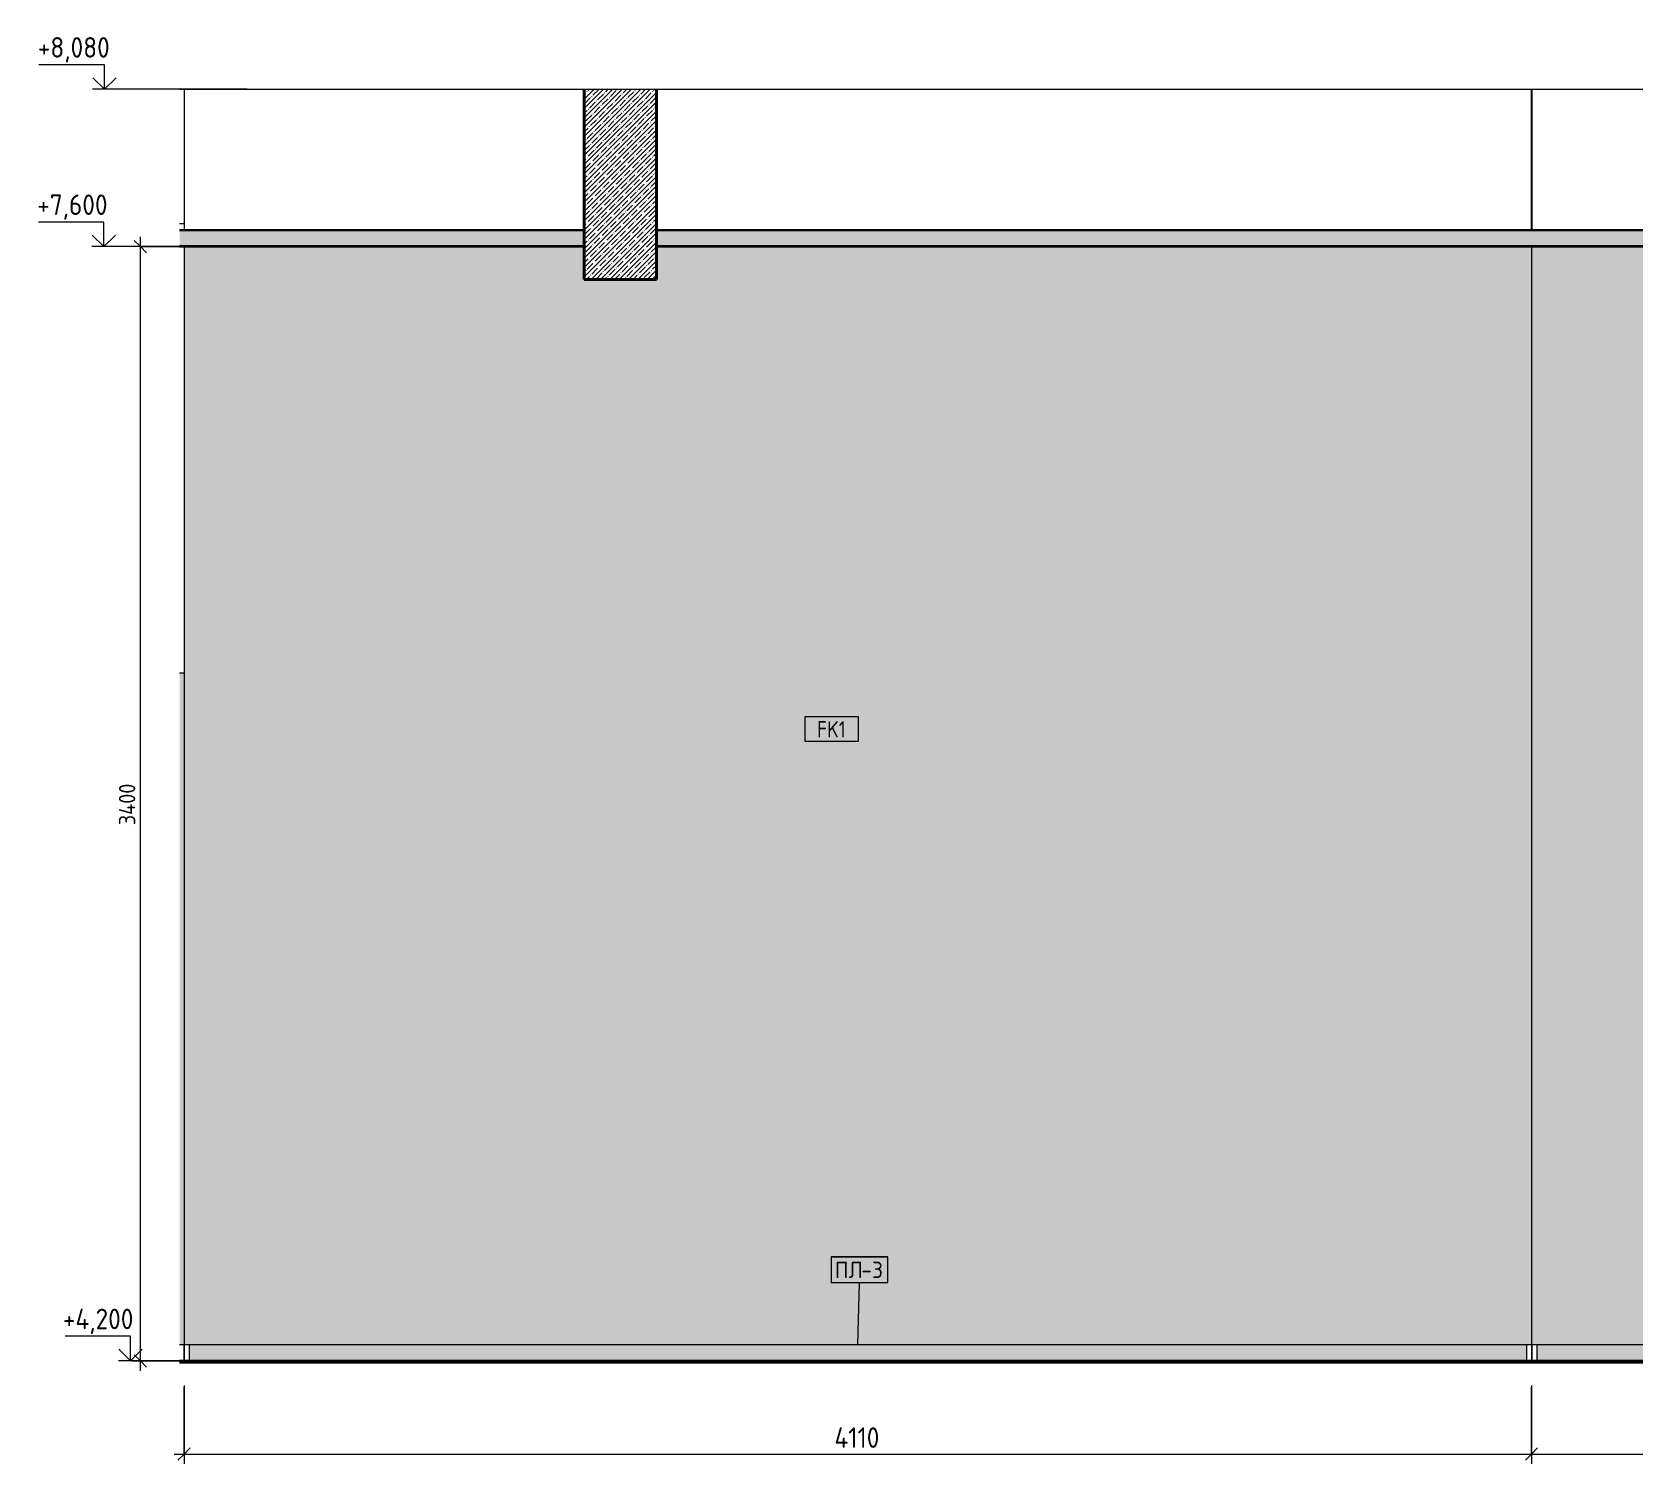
# Model space of a CAD drawing. Header units: millimetres. Extents: x 16345 to 138513, y -2470 to 23828.
# Drawn here: x 74846 to 79733, y 3886 to 8255 of the extents above; entities that cross this region are included whole.
import ezdxf

# ---------------------------------------------------------------- set-up
doc = ezdxf.new("R2010")
doc.units = ezdxf.units.MM
for name, color, linetype, lineweight in [('A-ANNO-DIMS', 7, 'Continuous', 9), ('A-ANNO-DIMS-25', 7, 'Continuous', 9), ('A-FLOR', 7, 'Continuous', 9), ('A-GENM', 7, 'Continuous', 9), ('A-GENM-IDEN', 7, 'Continuous', 9), ('A-GLAZ-CWMG', 7, 'Continuous', 9), ('A-WALL-IDEN', 7, 'Continuous', 9), ('A-WALL-PATT', 7, 'Continuous', 9), ('G-ANNO-DIMS', 7, 'Continuous', 9), ('G-ANNO-DIMS-1', 7, 'Continuous', 20), ('I-WALL', 7, 'Continuous', 9)]:
    doc.layers.add(name, color=color, linetype=linetype, lineweight=lineweight)
for name, color, linetype, lineweight, true_color in [('A-CLNG-1', 7, 'Continuous', 9, 0x787878), ('A-CLNG-FNSH-1', 7, 'Continuous', 30, 0x3c3c3c), ('A-FLOR-FNSH-1', 7, 'Continuous', 30, 0x3c3c3c), ('A-WALL-4', 7, 'Continuous', 40, 0x3c3c3c), ('I-WALL-1', 7, 'Continuous', 9, 0x787878)]:
    doc.layers.add(name, color=color, linetype=linetype, lineweight=lineweight, true_color=true_color)
doc.styles.add('GOST Common_1', font='GOST_Common.ttf', dxfattribs={"height": 50})
doc.styles.add('GOST Common_2', font='GOST_Common.ttf', dxfattribs={"width": 0.9, "height": 50})
doc.styles.add('ISOCPEUR_1', font='isocpeur.ttf', dxfattribs={"width": 0.9, "height": 62.5})
doc.styles.add('ISOCPEUR_2', font='isocpeur.ttf', dxfattribs={"width": 0.9, "height": 50})
doc.dimstyles.new('ISO-2_0_0_9К_Средний_округл2', dxfattribs={"dimscale": 304.8, "dimtxt": 49.799059, "dimasz": 0.123031, "dimexe": 0.098425, "dimexo": 0, "dimgap": 0, "dimtad": 1, "dimdec": 0, "dimrnd": 10, "dimzin": 0, "dimdsep": 46, "dimtxsty": 'ISOCPEUR_2', "dimblk1": 'OBLIQUE', "dimblk2": 'OBLIQUE', "dimsah": 1, "dimcen": 0.09, "dimdle": 0.098425, "dimazin": 0, "dimtfac": 1, "dimtdec": 4, "dimtix": 1, "dimtmove": 0, "dimatfit": 3, "dimfxl": 1, "dimtvp": 1, "dimtolj": 1, "dimtzin": 0, "dimarcsym": 2})
doc.dimstyles.new('ISO-2_5_0_9К_БОЛЬШОЙ_1', dxfattribs={"dimscale": 304.8, "dimtxt": 62.248823, "dimasz": 0.123031, "dimexe": 0.098425, "dimexo": 0.246063, "dimgap": 0, "dimtad": 1, "dimdec": 0, "dimrnd": 10, "dimzin": 0, "dimdsep": 46, "dimtxsty": 'ISOCPEUR_1', "dimblk1": 'OBLIQUE', "dimblk2": 'OBLIQUE', "dimsah": 1, "dimcen": 0.09, "dimdle": 0.098425, "dimazin": 0, "dimtfac": 1, "dimtdec": 4, "dimtix": 1, "dimtmove": 0, "dimatfit": 3, "dimfxl": 1, "dimtvp": 1, "dimtolj": 1, "dimtzin": 0, "dimarcsym": 2})

# ---------------------------------------------------------------- blocks, each defined once
blk = doc.blocks.new('Плинтус - Плинтус темный _ст_школа_-32862055-Развертка 2_28-5')
at = {"layer": 'A-GENM'}
blk.add_hatch(color=256, dxfattribs=at).paths.add_polyline_path([(17667.4, 4200), (17856, 4200), (17856, 4250), (13774, 4250), (13774, 4200), (17650, 4200)])
for p, q in [((13759, 4200), (13759, 4250)), ((13759, 4250), (13774, 4250)), ((13774, 4250), (17856, 4250)), ((13774, 4250), (13774, 4200)), ((17856, 4250), (17871, 4250)), ((17856, 4200), (17856, 4250)), ((17871, 4250), (17871, 4200))]:
    blk.add_line(p, q, dxfattribs=at)
blk = doc.blocks.new('Плинтус - Плинтус темный _ст_школа_-32862053-Развертка 2_28-5')
at = {"layer": 'A-GENM'}
for p, q in [((13745, 4250), (13759, 4250)), ((13759, 4250), (13759, 4200))]:
    blk.add_line(p, q, dxfattribs=at)
blk = doc.blocks.new('Плинтус - Плинтус темный _ст_школа_-32862057-Развертка 2_28-5')
at = {"layer": 'A-GENM'}
for p, q in [((17871, 4200), (17871, 4250)), ((17871, 4250), (17886, 4250)), ((17886, 4250), (17886, 4200))]:
    blk.add_line(p, q, dxfattribs=at)
blk = doc.blocks.new('Плинтус - Плинтус темный _ст_школа_-32924587-Развертка 2_28-5')
at = {"layer": 'A-GENM'}
blk.add_hatch(color=256, dxfattribs=at).paths.add_polyline_path([(17969.1, 4200), (18770, 4200), (18770, 4202), (18855, 4202), (18855, 4250), (17886, 4250), (17886, 4200)])
for p, q in [((17886, 4250), (18855, 4250)), ((18855, 4250), (18870, 4250)), ((18855, 4202), (18855, 4250))]:
    blk.add_line(p, q, dxfattribs=at)
blk = doc.blocks.new('Прямоугольный импост - Импост структурный с накладкой - 160мм Темный-32479175-Развертка 2_28-5')
at = {"layer": 'A-GLAZ-CWMG'}
blk.add_hatch(color=256, dxfattribs=at).paths.add_polyline_path([(13759, 4250), (13759, 6300), (13745, 6300), (13745, 4250)])
blk.add_line((13745, 6300), (13759, 6300), dxfattribs=at)
blk = doc.blocks.new('Высотные отметки - Стрелка_Верх-17668718-Развертка 2_28-5')
at = {"layer": 'G-ANNO-DIMS'}
for p, q in [((13516.2, 8155), (13316.2, 8155)), ((13516.2, 8080), (13516.2, 8155)), ((13554.1, 8080), (13479.1, 8080))]:
    blk.add_line(p, q, dxfattribs=at)
at = {"layer": 'G-ANNO-DIMS-1'}
for q in [(13480.8, 8115.4), (13551.5, 8115.4)]:
    blk.add_line((13516.2, 8080), q, dxfattribs=at)
blk = doc.blocks.new('DIMBLOCK41-Развертка 2_28-5')
at = {"layer": 'A-ANNO-DIMS-25'}
for p, q in [((75309.6, 4125), (75309.6, 3885.5)), ((75309.6, 3915.5), (75309.6, 4120)), ((79420.6, 4125), (79420.6, 3885.5)), ((79420.6, 3915.5), (79420.6, 4120)), ((75279.6, 3915.5), (79420.6, 3915.5))]:
    blk.add_line(p, q, dxfattribs=at)
at = {"layer": 'A-ANNO-DIMS-25', "lineweight": 20}
for p, q in [((75309.6, 3915.5), (75290.9, 3896.8)), ((75309.6, 3915.5), (75328.4, 3934.3)), ((79420.6, 3915.5), (79401.9, 3896.8)), ((79420.6, 3915.5), (79439.4, 3934.3))]:
    blk.add_line(p, q, dxfattribs=at)
at = {"layer": 'A-ANNO-DIMS-25', "color": 0, "insert": (77293.9, 3997.2), "char_height": 62.5, "width": 170.945, "attachment_point": 1, "line_spacing_factor": 1.149209, "style": 'ISOCPEUR_1'}
blk.add_mtext('4110', dxfattribs=at)
blk = doc.blocks.new('_Oblique')
at = {"color": 0, "linetype": 'ByBlock', "lineweight": -2}
blk.add_line((-0.5, -0.5), (0.5, 0.5), dxfattribs=at)
blk = doc.blocks.new('DIMBLOCK42-Развертка 2_28-5')
at = {"layer": 'A-ANNO-DIMS-25'}
for p, q in [((79420.6, 4125), (79420.6, 3885.5)), ((79420.6, 3915.5), (79420.6, 4120)), ((80420.6, 4125), (80420.6, 3885.5)), ((80420.6, 3915.5), (80420.6, 4120)), ((79420.6, 3915.5), (80420.6, 3915.5))]:
    blk.add_line(p, q, dxfattribs=at)
at = {"layer": 'A-ANNO-DIMS-25', "lineweight": 20}
for p, q in [((79420.6, 3915.5), (79401.9, 3896.8)), ((79420.6, 3915.5), (79439.4, 3934.3)), ((80420.6, 3915.5), (80401.9, 3896.8)), ((80420.6, 3915.5), (80439.4, 3934.3))]:
    blk.add_line(p, q, dxfattribs=at)
at = {"layer": 'A-ANNO-DIMS-25', "color": 0, "insert": (79847, 3997.2), "char_height": 62.5, "width": 176.691, "attachment_point": 1, "line_spacing_factor": 1.149209, "style": 'ISOCPEUR_1'}
blk.add_mtext('1000', dxfattribs=at)
blk = doc.blocks.new('Mark Reiling - Mark Reiling-26174330-Развертка 2_28-5')
at = {"layer": 'A-GENM-IDEN'}
for p, q in [((22392.3, 4517.8), (22392.3, 4439)), ((22392.3, 4517.8), (22565.7, 4517.8)), ((22565.7, 4517.8), (22392.3, 4517.8)), ((22392.3, 4517.8), (22392.3, 4439)), ((22565.7, 4439), (22565.7, 4517.8)), ((22565.7, 4439), (22565.7, 4517.8)), ((22392.3, 4439), (22565.7, 4439)), ((22392.3, 4439), (22565.7, 4439))]:
    blk.add_line(p, q, dxfattribs=at)
blk = doc.blocks.new('М_стена_0001 - Типоразмер_без рамки-25382661-Развертка 2_28-5')
at = {"layer": 'A-WALL-IDEN'}
for p, q in [((15816.5, 6165.7), (15653.3, 6165.7)), ((15653.3, 6165.7), (15653.3, 6090.7)), ((15816.5, 6090.7), (15816.5, 6165.7)), ((15653.3, 6090.7), (15816.5, 6090.7))]:
    blk.add_line(p, q, dxfattribs=at)
blk = doc.blocks.new('DIMBLOCK54-Развертка 2_28-5')
at = {"layer": 'A-ANNO-DIMS-25'}
for p, q in [((75176.1, 4170), (75176.1, 7630)), ((75291.1, 7600), (75146.1, 7600)), ((75176.1, 7600), (75296, 7600)), ((75149.5, 4200), (75206.1, 4200)), ((75176.1, 4200), (75296, 4200))]:
    blk.add_line(p, q, dxfattribs=at)
at = {"layer": 'A-ANNO-DIMS-25', "lineweight": 20}
for p, q in [((75176.1, 7600), (75157.3, 7618.8)), ((75176.1, 7600), (75194.8, 7581.2)), ((75176.1, 4200), (75157.3, 4218.7)), ((75176.1, 4200), (75194.8, 4181.2))]:
    blk.add_line(p, q, dxfattribs=at)
at = {"layer": 'A-ANNO-DIMS-25', "color": 0, "insert": (75110.7, 5834.4), "char_height": 50, "width": 157.442, "attachment_point": 1, "rotation": 90, "line_spacing_factor": 1.149209, "style": 'ISOCPEUR_2'}
blk.add_mtext('3400', dxfattribs=at)

msp = doc.modelspace()

# ---------------------------------------------------------------- hatches: boundary and pattern name
at = {"layer": 'A-CLNG-1'}
for points in [[(76359.2, 7600), (76530.6, 7600), (76530.6, 7650), (75295.7, 7650), (75295.7, 7600), (76150.6, 7600)], [(84554.6, 7600), (84929.6, 7600), (84929.6, 7650), (76750.6, 7650), (76750.6, 7600), (84551.9, 7600)]]:
    msp.add_hatch(color=256, dxfattribs=at).paths.add_polyline_path(points)
at = {"layer": 'A-WALL-PATT'}
msp.add_hatch(color=256, dxfattribs=at).paths.add_polyline_path([(79421.6, 4250), (79421.6, 7600), (76750.6, 7600), (76750.6, 7500), (76530.6, 7500), (76530.6, 7600), (75309.6, 7600), (75309.6, 4250), (79420.6, 4250)])
h = msp.add_hatch(color=256, dxfattribs=at)
h.paths.add_polyline_path([(79424.9, 4250), (80420.6, 4250), (80420.6, 6300), (81820.6, 6300), (81820.6, 4250), (82405.6, 4250), (82405.6, 6300), (83505.6, 6300), (83505.6, 4250), (84553.6, 4250), (84553.6, 4300), (84533.6, 4300), (84533.6, 4850), (84553.6, 4850), (84553.6, 7600), (79421.6, 7600), (79421.6, 4250)])
h.paths.add_polyline_path([(82317.6, 5059), (82249.6, 5059), (82249.6, 5141), (82331.6, 5141), (82331.6, 5059), (82318.6, 5059)])
h.paths.add_polyline_path([(82328.6, 5060), (82330.6, 5060), (82330.6, 5140), (82250.6, 5140), (82250.6, 5060), (82318.6, 5060)])
h.paths.add_polyline_path([(82318.6, 5062), (82252.6, 5062), (82252.6, 5138), (82328.6, 5138), (82328.6, 5062)])
h.paths.add_polyline_path([(82262.6, 5072), (82318.6, 5072), (82318.6, 5128), (82262.6, 5128), (82262.6, 5073)])
h.paths.add_polyline_path([(82317.6, 5073), (82263.6, 5073), (82263.6, 5127), (82317.6, 5127)])
h.paths.add_polyline_path([(83615.6, 5750), (83565.6, 5750), (83565.6, 5850), (83615.6, 5850)])
at = {"layer": 'I-WALL-1'}
h = msp.add_hatch(dxfattribs=at)
h.set_pattern_fill('FP_30', color=256, style=0, pattern_type=2)
h.set_pattern_definition([(45, (87099.182, 0), (-14.25598, 14.25598), []), (45, (87113.438, 0), (-14.25598, 14.25598), [25.202, -5.04, 0.8382, -4.202])])
h.paths.add_polyline_path([(76750.6, 7500), (76750.6, 8080), (76530.6, 8080), (76530.6, 7500), (76542.7, 7500)])

# ---------------------------------------------------------------- linework, layer by layer
at = {"layer": 'A-CLNG-FNSH-1'}
for p, q in [((76530.6, 7650), (75295.7, 7650)), ((84929.6, 7650), (76750.6, 7650)), ((76530.6, 7601), (75295.7, 7601)), ((75295.7, 7600), (76530.6, 7600)), ((84929.6, 7601), (76750.6, 7601)), ((76750.6, 7600), (84929.6, 7600))]:
    msp.add_line(p, q, dxfattribs=at)
at = {"layer": 'A-FLOR'}
for p, q in [((75295.7, 8080), (84950.6, 8080)), ((75310.6, 7670), (75295.7, 7670))]:
    msp.add_line(p, q, dxfattribs=at)
at = {"layer": 'A-FLOR-FNSH-1'}
for p, q in [((84950.6, 4200), (75295.7, 4200)), ((75295.7, 4195), (84950.6, 4195))]:
    msp.add_line(p, q, dxfattribs=at)
at = {"layer": 'A-GENM-IDEN'}
msp.add_line((77365.6, 4250), (77370.1, 4438), dxfattribs=at)
at = {"layer": 'A-WALL-4'}
for p, q in [((76530.6, 8080), (76530.6, 7500)), ((76750.6, 7500), (76750.6, 8080)), ((76530.6, 7500), (76750.6, 7500))]:
    msp.add_line(p, q, dxfattribs=at)
at = {"layer": 'G-ANNO-DIMS'}
for p, q in [((75070.4, 8080), (75066.8, 8080)), ((75502.1, 8080), (75070.4, 8080)), ((75165.3, 7600), (75064.9, 7600)), ((75348.3, 7600), (75165.3, 7600)), ((75421.5, 4200), (75146.2, 4200))]:
    msp.add_line(p, q, dxfattribs=at)
at = {"layer": 'I-WALL'}
for p, q in [((75310.6, 7650), (75310.6, 8080)), ((79420.6, 7650), (79420.6, 8080)), ((79421.6, 8080), (79421.6, 7650)), ((75309.6, 7600), (75309.6, 4200)), ((79421.6, 4200), (79421.6, 7600))]:
    msp.add_line(p, q, dxfattribs=at)

# ---------------------------------------------------------------- block references
at = {"layer": 'A-GENM'}
for name in ['Плинтус - Плинтус темный _ст_школа_-32862053-Развертка 2_28-5', 'Плинтус - Плинтус темный _ст_школа_-32862055-Развертка 2_28-5', 'Плинтус - Плинтус темный _ст_школа_-32862057-Развертка 2_28-5', 'Плинтус - Плинтус темный _ст_школа_-32924587-Развертка 2_28-5']:
    msp.add_blockref(name, (61550.6, 0), dxfattribs=at)
at = {"layer": 'A-GENM-IDEN'}
msp.add_blockref('Mark Reiling - Mark Reiling-26174330-Развертка 2_28-5', (54891.1, 0), dxfattribs=at)
at = {"layer": 'A-GLAZ-CWMG'}
msp.add_blockref('Прямоугольный импост - Импост структурный с накладкой - 160мм Темный-32479175-Развертка 2_28-5', (61550.6, 0), dxfattribs=at)
at = {"layer": 'A-WALL-IDEN'}
msp.add_blockref('М_стена_0001 - Типоразмер_без рамки-25382661-Развертка 2_28-5', (61550.6, 0), dxfattribs=at)
at = {"layer": 'G-ANNO-DIMS'}
for p in [(61550.6, 0), (61548.7, -480), (61630, -3880)]:
    msp.add_blockref('Высотные отметки - Стрелка_Верх-17668718-Развертка 2_28-5', p, dxfattribs=at)

# ---------------------------------------------------------------- texts
at = {"layer": 'A-GENM-IDEN', "char_height": 50, "attachment_point": 1, "style": 'GOST Common_1'}
for s, insert, width in [('ПЛ', (77294.9, 4502.8), 98.207), ('-3', (77376, 4502.8), 86.181)]:
    msp.add_mtext(s, dxfattribs=dict(at, insert=insert, width=width))
at = {"layer": 'A-WALL-IDEN', "insert": (77240.7, 6152.1), "char_height": 50, "width": 111.835, "attachment_point": 1, "style": 'GOST Common_2'}
msp.add_mtext('FK1', dxfattribs=at)

# ---------------------------------------------------------------- dimensions: what is measured, and where the dimension line sits
at = {"layer": 'A-ANNO-DIMS'}
for base, p1, p2, override, picture, middle in [((79420.6, 3915.5), (75309.6, 4200), (79420.6, 4200), {"dimpost": '<>', "dimfxl": 4111.000081}, 'DIMBLOCK41-Развертка 2_28-5', (77365.1, 3946.8)), ((80420.6, 3915.5), (79420.6, 4200), (80420.6, 4200), {"dimpost": '<>', "dimfxl": 1000.00001}, 'DIMBLOCK42-Развертка 2_28-5', (79920.6, 3946.8))]:
    dim = msp.add_linear_dim(base=base, p1=p1, p2=p2, dimstyle='ISO-2_5_0_9К_БОЛЬШОЙ_1', override=override, dxfattribs=at)
    dim.commit()
    dim.dimension.update_dxf_attribs({"geometry": picture, "text_midpoint": middle})

# ---------------------------------------------------------------- next in the draw order: texts
at = {"layer": 'G-ANNO-DIMS', "char_height": 62.5, "attachment_point": 1, "line_spacing_factor": 1.149209, "style": 'ISOCPEUR_1', "bg_fill": 3, "box_fill_scale": 1.25, "bg_fill_color": 256, "bg_fill_true_color": 13158600, "bg_fill_transparency": 0}
for s, insert, width in [('+8,080', (74863.2, 8239.2), 254.705), ('+7,600', (74861.3, 7759.2), 254.705), ('+4,200', (74939.7, 4359.2), 261.428)]:
    msp.add_mtext(s, dxfattribs=dict(at, insert=insert, width=width))

# ---------------------------------------------------------------- next in the draw order: dimensions: what is measured, and where the dimension line sits
at = {"layer": 'A-ANNO-DIMS'}
dim = msp.add_linear_dim(base=(75176.1, 7600), p1=(75149.5, 4200), p2=(75291.1, 7600), angle=90, dimstyle='ISO-2_0_0_9К_Средний_округл2', override={"dimpost": '<>', "dimfxl": 3402.943943}, dxfattribs=at)
dim.commit()
dim.dimension.update_dxf_attribs({"geometry": 'DIMBLOCK54-Развертка 2_28-5', "text_midpoint": (75151.1, 5900)})

doc.saveas('drawing.dxf')
